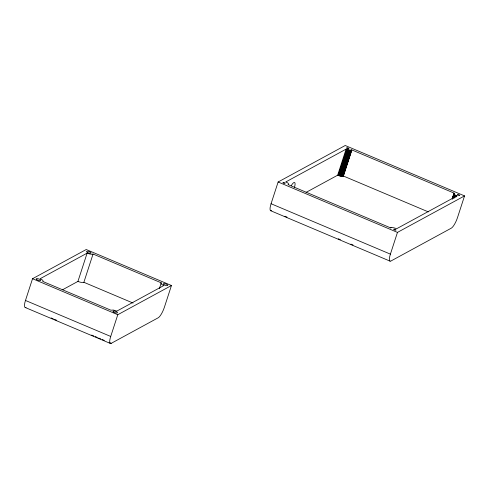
<?xml version="1.0" encoding="UTF-8"?>
<svg xmlns="http://www.w3.org/2000/svg" width="489" height="489" viewBox="0 0 489 489"><rect width="100%" height="100%" fill="white"/><g stroke="black" fill="none" stroke-linecap="round" stroke-linejoin="round"><path stroke-width="0.73" d="M26.009 307.324A9.584 2.506 -67.1 0 1 25.477 300.454L32.537 278.718L86.211 249.518L171.45 285.515L164.39 307.251A9.584 2.506 -67.1 0 1 158.21 317.777L111.247 343.327L109.151 342.441M62.506 289.794L77.934 281.401L87.115 253.143A4.774 1.436 18 0 0 93.057 254.029L161.248 282.831A4.866 1.461 18 0 0 163.833 285.539L116.871 311.09L113.32 310.038L110.936 310.203L42.739 281.407A4.914 1.479 18 0 0 40.153 278.693L87.115 253.143M77.934 281.401A4.774 1.436 18 0 0 83.876 282.287L93.057 254.029M111.247 343.327A9.584 2.506 -67.1 0 1 110.716 336.456L117.782 314.72L171.45 285.515M159.365 288.626L161.248 282.831M271.591 210.606A9.584 2.506 -67.1 0 1 271.065 203.736L278.125 182L345.216 145.502L464.55 195.9L457.49 217.636A9.584 2.506 -67.1 0 1 451.31 228.155L390.931 261.01A9.584 2.506 -67.1 0 1 390.399 254.139L397.465 232.403L464.55 195.9M306.12 192.36L337.648 175.209L346.12 149.127L349.666 150.202L351.891 149.94L454.385 193.228L453.914 194.677M428.358 211.896L343.412 176.022L342.972 176.272L351.45 150.184L351.891 149.94L343.412 176.022L341.725 176.346L338.205 175.453L346.683 149.371M338.798 175.679L347.269 149.597M339.403 175.881L347.881 149.799M340.02 176.052L348.492 149.964M340.619 176.187L349.091 150.105M341.194 176.284L349.666 150.202M341.725 176.346L350.203 150.257M342.208 176.364L350.686 150.276M342.63 176.34L351.108 150.251M343.241 176.168L351.713 150.08M452.209 198.73L453.859 193.662L454.385 193.228L452.227 198.944M452.233 199.133L454.116 193.332M452.576 198.455L453.859 193.662M453.016 197.984L453.988 194.109M453.303 198.253L454.483 194.628L454.189 194.359M453.914 197.8L454.856 194.903L454.483 194.628M454.36 198.076L455.302 195.178L454.856 194.903M455.497 196.969L455.968 195.514L455.302 195.178M455.901 197.153L456.371 195.704L455.968 195.514L456.964 195.936L396.567 228.773L395.399 228.284A4.23 1.271 18 0 0 391.114 227.66L390.65 227.905L288.155 184.616C289.794 183.583 286.615 182.318 285.753 181.969L346.12 149.127M288.62 184.377L288.155 184.616M390.65 227.905L391.072 227.672M456.371 195.704L456.964 195.936M278.125 182L397.465 232.403M271.065 203.736L390.399 254.139M284.928 216.242L287.037 217.128M338.278 238.773L340.387 239.665M350.919 244.109L353.021 245.001M270.82 210.783L390.155 261.181M83.876 282.287L133.087 303.07M32.537 278.718L117.782 314.72M25.477 300.454L110.716 336.456M51.162 317.948L53.252 318.834M54.652 319.421L56.748 320.307M91.681 335.063L93.778 335.949M95.178 336.536L97.274 337.422M98.668 338.015L100.765 338.901M102.164 339.488L104.261 340.375M25.232 307.502L110.477 343.498M337.648 175.209L338.205 175.453M291.267 185.655A7.671 2.005 -67.1 0 1 294.61 182.507A7.671 2.005 -67.1 0 1 294.439 187.483M283.4 182.99A1.167 0.348 18 0 0 285.173 183.253A1.167 0.348 18 0 0 283.62 182.421A1.167 0.348 18 0 0 283.4 182.99M394.165 229.775A1.198 0.361 18 0 0 396.011 230.074A1.198 0.361 18 0 0 394.458 229.213A1.198 0.361 18 0 0 394.165 229.775M457.741 195.001A1.198 0.361 18 0 0 459.691 195.453A1.198 0.361 18 0 0 458.401 194.579A1.198 0.361 18 0 0 457.741 195.001M346.939 148.21A1.198 0.361 18 0 0 348.883 148.65A1.198 0.361 18 0 0 347.569 147.776A1.198 0.361 18 0 0 346.939 148.21M113.43 311.964A2.396 0.721 18 0 0 117.342 312.899A2.396 0.721 18 0 0 114.817 311.151A2.396 0.721 18 0 0 113.43 311.964M164.151 284.836A2.396 0.721 18 0 0 167.788 285.38A2.396 0.721 18 0 0 164.597 283.669A2.396 0.721 18 0 0 164.151 284.836M87.268 252.342A2.396 0.721 18 0 0 91.033 253.039A2.396 0.721 18 0 0 88.081 251.303A2.396 0.721 18 0 0 87.268 252.342M36.767 279.604A2.396 0.721 18 0 0 40.648 280.478A2.396 0.721 18 0 0 38.02 278.73A2.396 0.721 18 0 0 36.767 279.604"/></g></svg>
